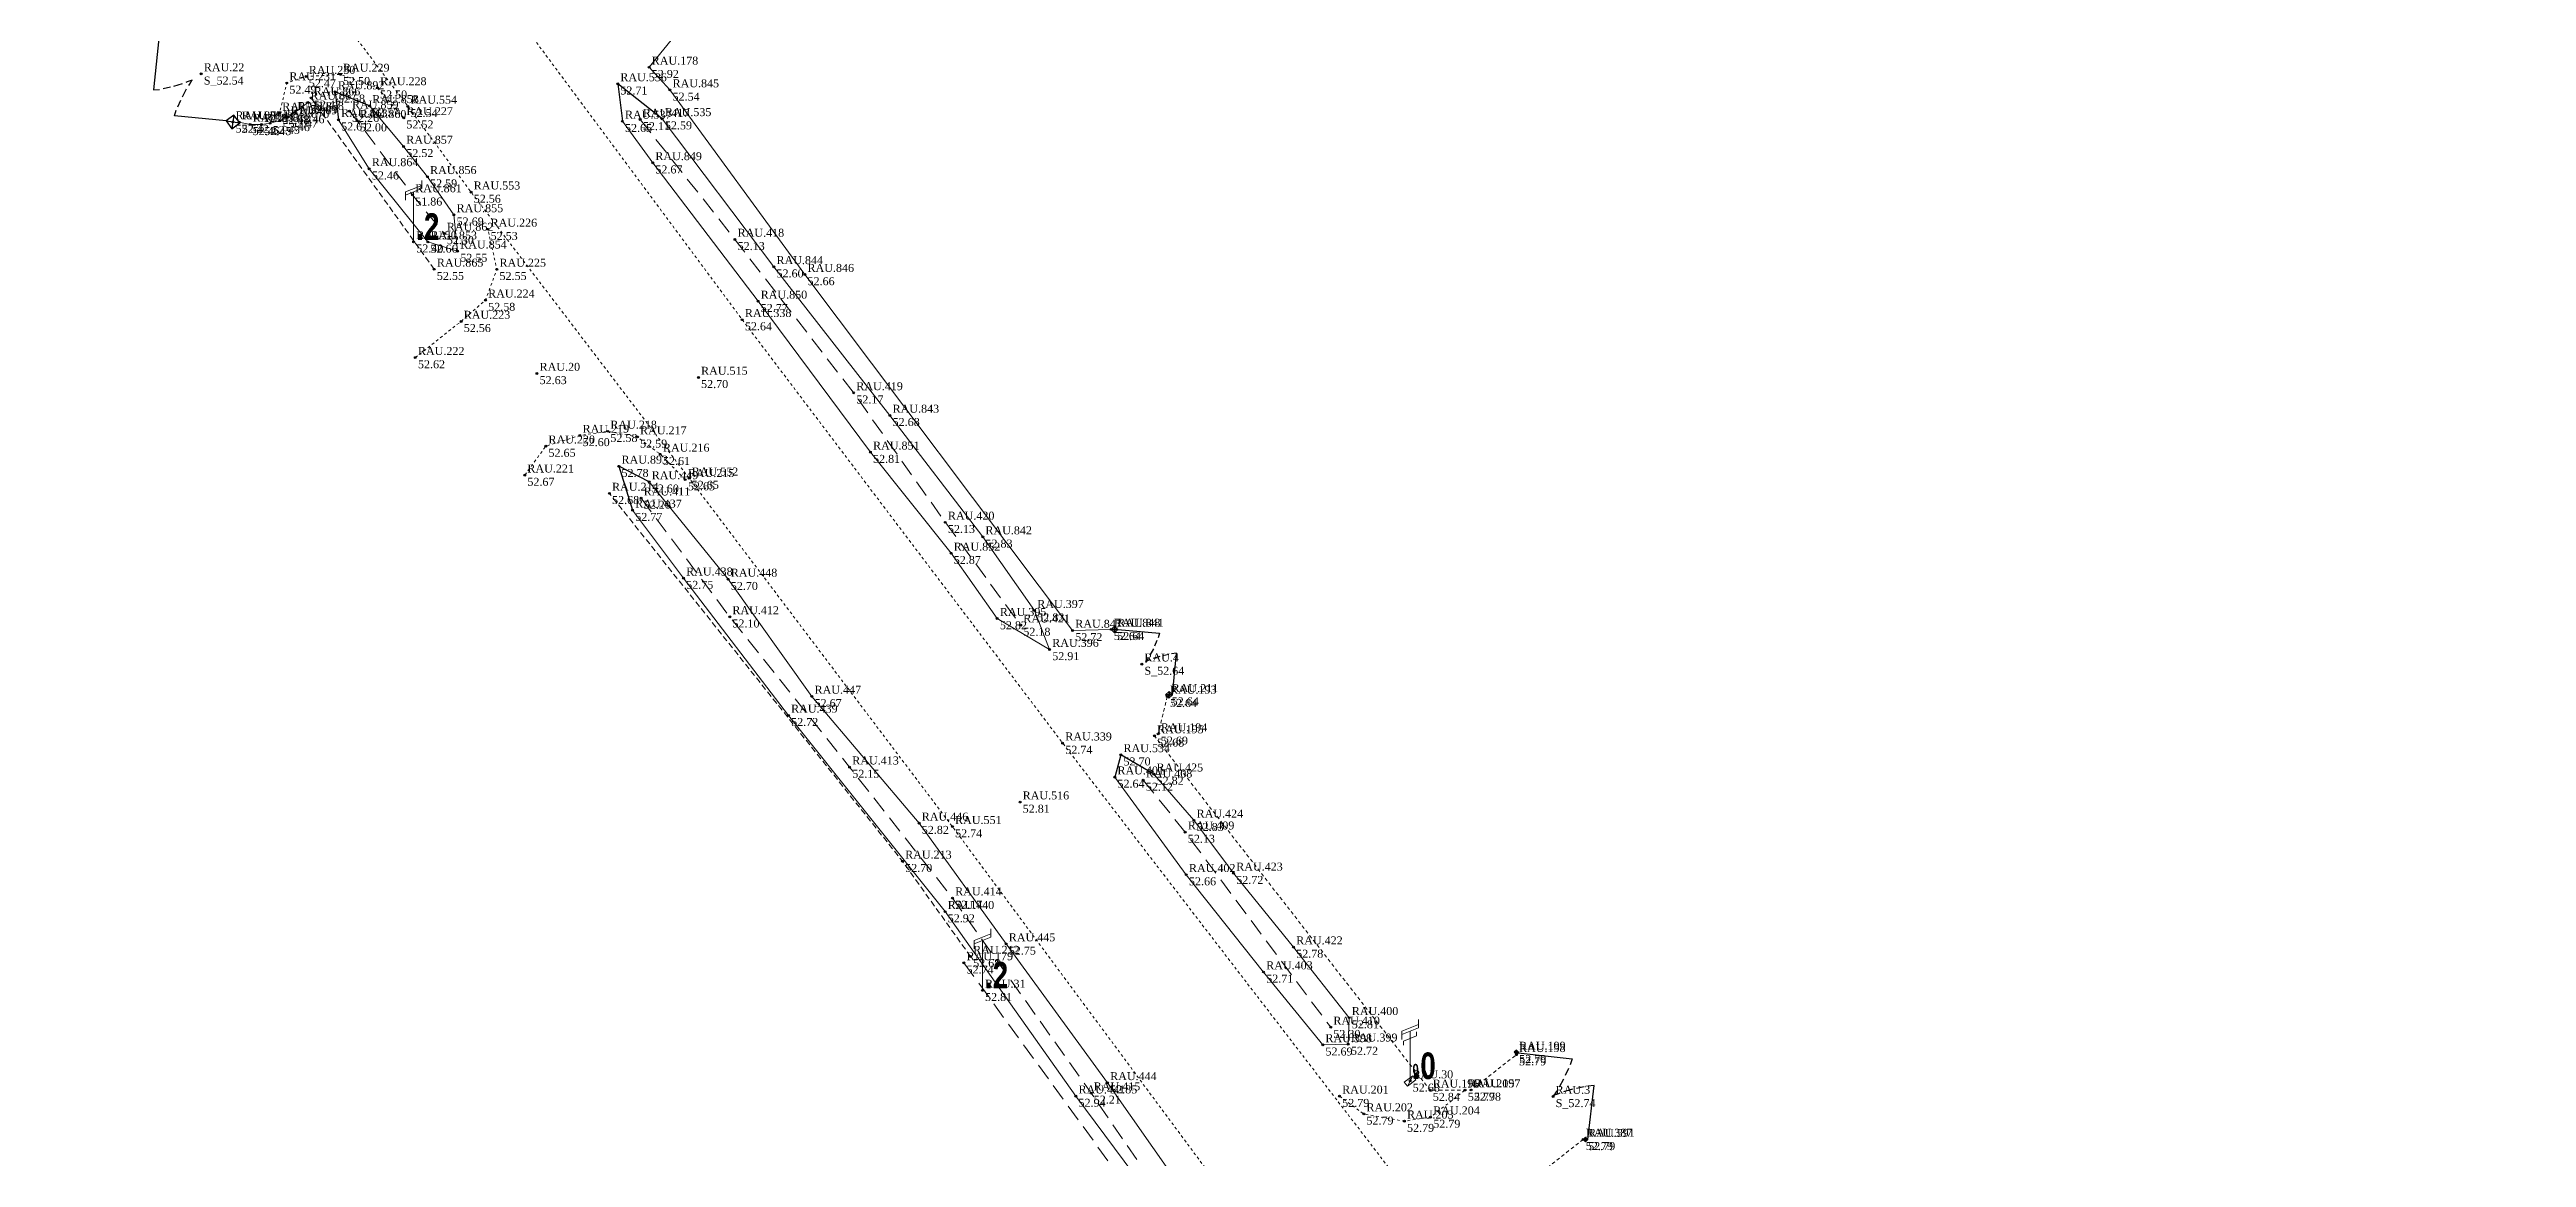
# Model space of a CAD drawing. Extents: x 1494631 to 1494939, y 7198500 to 7199000.
# Drawn here: x 1494778.7 to 1494871.8, y 7198639 to 7198680.7 of the extents above; entities that cross this region are included whole.
import ezdxf
from ezdxf.enums import TextEntityAlignment as Align

# ---------------------------------------------------------------- set-up
doc = ezdxf.new("R2010")
doc.units = 0
doc.header["$LTSCALE"] = 0.2
doc.header["$PDMODE"] = 32
doc.header["$PDSIZE"] = 0.07
for name, pattern in [('CACHE2', [4.7625, 3.175, -1.5875]), ('jsi_tic', [0.2, 0.05, -0.1, 0.05]), ('jsi_tim', [0.6, 0.2, -0.2, 0.2])]:
    doc.linetypes.add(name, pattern=pattern)
for name, color, linetype in [('BDT_CLOTURE', 32, 'Continuous'), ('BDT_MUR', 7, 'Continuous'), ('BDT_RELIEF_FOSSE', 7, 'Continuous'), ('TOPO_ALT', 7, 'Continuous'), ('TOPO_MAT', 4, 'Continuous'), ('TOPOJIS', 7, 'Continuous')]:
    doc.layers.add(name, color=color, linetype=linetype)
for name, color, linetype, lineweight in [('BDT_ELEC_AERIEN', 1, 'Continuous', 13), ('BDT_RESEAUX_DIVERS', 7, 'Continuous', 13), ('BDT_TELECOM_AERIEN', 3, 'Continuous', 13), ('BDT_VEGETATION_HAIE', 3, 'Continuous', 13), ('BDT_VOIRIE_CHAUSSEE', 7, 'Continuous', 13), ('BDT_VOIRIE_CHEMIN', 7, 'Continuous', 13)]:
    doc.layers.add(name, color=color, linetype=linetype, lineweight=lineweight)
doc.styles.add('Arial Gras', font='arialbd.ttf', dxfattribs={"width": 0.75, "height": 0.5})
doc.styles.get("Standard").update_dxf_attribs({"font": 'dutch.ttf'})
doc.linetypes.add('LIMITE1', pattern='A,6.35,-2.54,[133,ltypeshp.shx,S=2.54,R=0,X=-2.54,Y=0],-2.54,25.4', length=36.83)

# ---------------------------------------------------------------- blocks, each defined once
blk = doc.blocks.new('$B.137')
at = {"color": 0, "linetype": 'ByBlock', "lineweight": -2}
for p, q in [((-0.312, 1.875), (0.313, 2.125)), ((-0.312, 1.75), (0.313, 2)), ((-0.312, 1.563), (-0.312, 1.875)), ((0, 0), (0, 1.875)), ((0.313, 2), (0.313, 2.313))]:
    blk.add_line(p, q, dxfattribs=at)
at = {"style": 'Arial Gras', "width": 0.75}
blk.add_attdef('DIAMETRE', (0.096, 0.073), '', height=1, dxfattribs=at)
blk = doc.blocks.new('BL25')
at = {"color": 0, "linetype": 'ByBlock', "lineweight": -2}
for p, q in [((-0.5, -0.5), (0.5, 0.5)), ((-0.5, 0.5), (0.5, -0.5))]:
    blk.add_line(p, q, dxfattribs=at)
at = {"color": 0, "linetype": 'ByBlock', "lineweight": -2, "flags": 128}
blk.add_lwpolyline([(-0.5, -0.5), (-0.5, 0.5), (0.5, 0.5), (0.5, -0.5), (-0.5, -0.5)], dxfattribs=at)
blk = doc.blocks.new('$0.176')
at = {"color": 0, "linetype": 'ByBlock', "lineweight": -2}
for p, q in [((0.781, 0.031), (0.844, -0.094)), ((0.875, -0.156), (0.938, -0.312))]:
    blk.add_line(p, q, dxfattribs=at)
at = {"color": 0, "linetype": 'ByBlock', "lineweight": -2, "flags": 128}
for points in [[(0, -0.5), (0.688, 0.188), (0.75, 0.094)], [(0.961, -0.383), (0.969, -0.406), (1, -0.5)]]:
    blk.add_lwpolyline(points, dxfattribs=at)
blk = doc.blocks.new('$0.219')
at = {"color": 0, "linetype": 'ByBlock', "lineweight": -2}
blk.add_line((-0.5, -0.5), (0.5, 0.5), dxfattribs=at)
at = {"color": 0, "linetype": 'ByBlock', "lineweight": -2, "flags": 128}
blk.add_lwpolyline([(-0.5, 0.5), (0.5, 0.5), (0.5, -0.5), (-0.5, -0.5), (-0.5, 0.5)], dxfattribs=at)
blk = doc.blocks.new('$B.136')
at = {"color": 0, "linetype": 'ByBlock', "lineweight": -2}
for p, q in [((-0.31, 1.88), (0.31, 2.12)), ((-0.31, 1.69), (-0.31, 1.88)), ((0, 0), (0, 2)), ((0.31, 2.12), (0.31, 2.31))]:
    blk.add_line(p, q, dxfattribs=at)
at = {"style": 'Arial Gras', "width": 0.75}
blk.add_attdef('DIAMETRE', (0.12, 0.3), '', height=1, dxfattribs=at)
blk = doc.blocks.new('TCPOINT')
at = {"color": 0}
blk.add_point((0, 0), dxfattribs=at)
at = {"layer": 'TOPO_ALT'}
blk.add_attdef('ALT', text='', height=0.3, dxfattribs=at).set_placement((0.1, -0.1), align=Align.TOP_LEFT)
at = {"layer": 'TOPO_MAT'}
blk.add_attdef('MAT', (0.1, 0.1), '', height=0.3, dxfattribs=at)

msp = doc.modelspace()

# ---------------------------------------------------------------- linework, layer by layer
at = {"layer": 'BDT_CLOTURE', "linetype": 'LIMITE1', "lineweight": 13, "ltscale": 0.05, "flags": 128}
for points in [[(1494802.751, 7198681.907), (1494801.21, 7198680.011)], [(1494801.21, 7198680.011), (1494801.994, 7198679.157), (1494807.071, 7198672.21), (1494817.145, 7198658.815), (1494818.595, 7198658.855)]]:
    msp.add_lwpolyline(points, dxfattribs=at)
at = {"layer": 'BDT_MUR', "color": 1, "linetype": 'Continuous', "lineweight": 13, "ltscale": 0.2, "flags": 128}
msp.add_lwpolyline([(1494788.375, 7198678.69), (1494787.88, 7198678.304), (1494787.628, 7198678.143), (1494787.331, 7198678.008), (1494786.951, 7198677.903), (1494786.632, 7198677.857), (1494786.197, 7198677.858), (1494785.785, 7198677.946)], dxfattribs=at)
at = {"layer": 'BDT_MUR', "color": 1, "linetype": 'CACHE2', "lineweight": 13, "ltscale": 0.2, "flags": 128}
for points in [[(1494820.706, 7198656.333), (1494820.363, 7198654.919), (1494820.222, 7198654.845), (1494830.594, 7198641.51), (1494832.14, 7198641.519), (1494833.84, 7198642.847)], [(1494836.351, 7198639.659), (1494834.096, 7198637.878), (1494834.195, 7198636.839), (1494843.676, 7198624.761), (1494858.581, 7198605.59), (1494862.333, 7198606.18), (1494862.421, 7198606.084), (1494862.921, 7198606.316)]]:
    msp.add_lwpolyline(points, dxfattribs=at)
at = {"layer": 'BDT_MUR', "linetype": 'CACHE2', "lineweight": 13, "flags": 128}
msp.add_lwpolyline([(1494813.055, 7198646.304), (1494821.024, 7198635.351), (1494819.101, 7198633.856)], dxfattribs=at)
at = {"layer": 'BDT_RELIEF_FOSSE', "linetype": 'Continuous', "flags": 128}
for points in [[(1494801.705, 7198678.073), (1494800.029, 7198679.386), (1494800.204, 7198677.978)], [(1494790.696, 7198678.563), (1494789.404, 7198679.083), (1494789.524, 7198678.034)], [(1494801.211, 7198664.407), (1494800.073, 7198664.993), (1494800.59, 7198663.339)], [(1494820.203, 7198653.407), (1494818.958, 7198654.134), (1494818.731, 7198653.296)]]:
    msp.add_lwpolyline(points, dxfattribs=at)
at = {"layer": 'BDT_RELIEF_FOSSE', "linetype": 'Continuous', "lineweight": 13, "flags": 128}
for points in [[(1494793.87, 7198674.457), (1494792.87, 7198675.892), (1494791.976, 7198677.032), (1494790.696, 7198678.563)], [(1494789.524, 7198678.034), (1494790.681, 7198676.189), (1494792.887, 7198673.435)], [(1494800.204, 7198677.978), (1494801.346, 7198676.415), (1494805.309, 7198671.202), (1494809.536, 7198665.523), (1494812.572, 7198661.719), (1494814.308, 7198659.261)], [(1494815.715, 7198659.56), (1494813.764, 7198662.333), (1494810.272, 7198666.91), (1494805.904, 7198672.502), (1494801.705, 7198678.073)], [(1494792.887, 7198673.435), (1494794.005, 7198673.09), (1494793.87, 7198674.457)], [(1494821.017, 7198638.137), (1494818.457, 7198641.791), (1494814.642, 7198647.016), (1494811.369, 7198651.559), (1494807.336, 7198656.333), (1494804.184, 7198660.741), (1494801.211, 7198664.407)], [(1494800.59, 7198663.339), (1494802.505, 7198660.782), (1494806.454, 7198655.62), (1494812.345, 7198648.231), (1494817.266, 7198641.288), (1494820.169, 7198637.37)], [(1494814.308, 7198659.261), (1494816.278, 7198658.097), (1494815.715, 7198659.56)], [(1494818.731, 7198653.296), (1494821.421, 7198649.623), (1494824.327, 7198645.96), (1494826.556, 7198643.218)], [(1494827.547, 7198644.241), (1494825.455, 7198646.899), (1494823.2, 7198649.676), (1494821.709, 7198651.67), (1494820.203, 7198653.407)], [(1494826.556, 7198643.218), (1494827.516, 7198643.244), (1494827.547, 7198644.241)]]:
    msp.add_lwpolyline(points, dxfattribs=at)
at = {"layer": 'BDT_RELIEF_FOSSE', "linetype": 'CACHE2', "lineweight": 13, "flags": 128}
for points in [[(1494789.934, 7198678.356), (1494790.23, 7198678), (1494792.311, 7198675.208), (1494793.502, 7198673.757)], [(1494800.877, 7198678.045), (1494804.442, 7198673.532), (1494808.907, 7198667.758), (1494812.353, 7198662.884), (1494815.19, 7198659.015)], [(1494800.907, 7198663.794), (1494804.245, 7198659.327), (1494808.755, 7198653.671), (1494812.626, 7198648.743), (1494817.838, 7198641.404), (1494820.231, 7198637.925)], [(1494819.798, 7198653.182), (1494821.379, 7198651.224), (1494826.853, 7198643.88)]]:
    msp.add_lwpolyline(points, dxfattribs=at)
at = {"layer": 'BDT_VEGETATION_HAIE', "color": 1, "linetype": 'CACHE2', "lineweight": 13, "ltscale": 0.35, "flags": 128}
for points in [[(1494793.126, 7198672.408), (1494788.496, 7198678.856)], [(1494813.303, 7198646.544), (1494810.744, 7198650.127), (1494799.717, 7198663.973)]]:
    msp.add_lwpolyline(points, dxfattribs=at)
at = {"layer": 'BDT_VOIRIE_CHAUSSEE', "linetype": 'jsi_tim', "lineweight": 13, "flags": 128}
for points in [[(1494927.297, 7198500), (1494926.612, 7198501.234), (1494925.376, 7198502.919), (1494919.281, 7198510.913), (1494909.321, 7198523.936), (1494897.139, 7198539.792), (1494885.013, 7198555.71), (1494872.996, 7198571.699), (1494860.949, 7198587.681), (1494848.864, 7198603.577), (1494836.675, 7198619.447), (1494828.551, 7198630.245), (1494822.567, 7198638), (1494812.622, 7198651.431), (1494802.715, 7198664.546), (1494794.513, 7198675.312), (1494792.135, 7198678.54), (1494785.603, 7198687.173), (1494776.612, 7198699.604), (1494773.422, 7198704.243), (1494772.018, 7198706.085), (1494766.728, 7198713.702), (1494765.265, 7198716.169), (1494754.813, 7198733.314), (1494744.811, 7198750.702), (1494735.126, 7198768.262), (1494725.682, 7198785.999), (1494723.235, 7198790.761), (1494718.546, 7198800.501), (1494716.874, 7198804.151), (1494708.78, 7198822.472), (1494700.952, 7198840.923), (1494693.254, 7198859.373), (1494686.519, 7198876.156), (1494679.534, 7198892.255), (1494677.87, 7198896.285), (1494670.305, 7198914.78), (1494658.794, 7198942.752), (1494655.042, 7198951.774), (1494651.544, 7198960.133), (1494650.217, 7198963.149), (1494647.194, 7198970.153), (1494639.664, 7198988.699), (1494634.909, 7199000)], [(1494792.093, 7198687.534), (1494792.786, 7198686.59), (1494804.715, 7198670.511), (1494816.769, 7198654.575), (1494833.726, 7198632.492), (1494841.008, 7198622.742), (1494853.199, 7198606.871), (1494854.548, 7198604.905), (1494862.296, 7198595.09), (1494865.323, 7198590.96), (1494877.525, 7198574.851), (1494883.954, 7198566.497), (1494890.601, 7198557.51), (1494901.479, 7198543.099), (1494914.003, 7198526.778), (1494924.511, 7198513.29), (1494934.409, 7198500)]]:
    msp.add_lwpolyline(points, dxfattribs=at)
at = {"layer": 'BDT_VOIRIE_CHEMIN', "linetype": 'jsi_tic', "lineweight": 13, "flags": 128}
for points in [[(1494791.979, 7198678.109), (1494790.989, 7198679.237), (1494789.596, 7198679.743), (1494788.31, 7198679.662), (1494787.577, 7198679.419), (1494787.311, 7198678.282)], [(1494792.415, 7198669.083), (1494794.138, 7198670.446), (1494795.056, 7198671.245), (1494795.483, 7198672.405), (1494795.149, 7198673.912)], [(1494802.57, 7198664.49), (1494801.633, 7198665.445), (1494800.771, 7198666.097), (1494799.654, 7198666.309), (1494798.61, 7198666.153), (1494797.325, 7198665.751), (1494796.532, 7198664.659)], [(1494827.186, 7198641.284), (1494828.098, 7198640.617), (1494829.625, 7198640.344), (1494830.612, 7198640.499), (1494831.913, 7198641.517)]]:
    msp.add_lwpolyline(points, dxfattribs=at)

# ---------------------------------------------------------------- block references
at = {"layer": 'BDT_ELEC_AERIEN'}
for p, values in [((1494792.352, 7198673.442, 52.397), {'DIAMETRE': '.2'}), ((1494813.749, 7198645.269, 52.813), {'DIAMETRE': '.2'}), ((1494829.838, 7198641.858, 52.684), {'DIAMETRE': '.0'})]:
    msp.add_blockref('$B.137', p, dxfattribs=at).add_auto_attribs(values)
at = {"layer": 'BDT_MUR', "linetype": 'Continuous'}
for p, xscale, yscale, zscale, rotation in [((1494781.989, 7198680.461, 52.56), 1.999558214451414, -1.999558214451414, 1.999558214451414, 309.1841141111016), ((1494784.522, 7198677.354, 52.518), -1.999558214175688, -1.999558214175688, 1.999558214175688, 309.4682365473549), ((1494819.47, 7198659.368, 52.641), 1.616501680353598, 1.616501680353598, 1.616501680353598, 309.8544382569689), ((1494821.522, 7198656.906, 52.641), -1.616406892646633, 1.616406892646633, 1.616406892646633, 309.4156790076049), ((1494834.724, 7198643.575, 52.788), 2.103858187640184, 2.103858187640184, 2.103858187640184, 308.6608509693177), ((1494837.353, 7198640.306, 52.788), -2.103734822538986, 2.103734822538986, 2.103734822538986, 308.2220917199536)]:
    msp.add_blockref('$0.176', p, dxfattribs=dict(at, xscale=xscale, yscale=yscale, zscale=zscale, rotation=rotation))
at = {"layer": 'BDT_MUR', "linetype": 'Continuous', "extrusion": (0, 0, -1)}
for p, xscale, yscale, zscale, rotation in [((-1494785.552, 7198677.953, -52.518), 0.3690094985248914, 0.3690094985248914, 0.3690094985248914, 232.9796434566297), ((-1494818.722, 7198658.853, -52.641), 0.18, 0.18, 0.18, 316.1774312203732), ((-1494820.771, 7198656.395, -52.641), 0.18, 0.18, 0.18, 316.1774312203732), ((-1494833.842, 7198642.935, -52.788), 0.12384, 0.12384, 0.23837, 316.1774312203732), ((-1494836.439, 7198639.657, -52.788), 0.12384, 0.12384, 0.23837, 316.1774312203732)]:
    msp.add_blockref('BL25', p, dxfattribs=dict(at, xscale=xscale, yscale=yscale, zscale=zscale, rotation=rotation))
at = {"layer": 'BDT_RESEAUX_DIVERS', "linetype": 'Continuous', "xscale": 0.4, "yscale": 0.2, "rotation": 37.03214060773391}
msp.add_blockref('$0.219', (1494829.838, 7198641.858, 52.684), dxfattribs=at)
at = {"layer": 'BDT_TELECOM_AERIEN'}
ref = msp.add_blockref('$B.136', (1494829.838, 7198641.858, 52.684), dxfattribs=dict(at, xscale=0.8, yscale=0.8, zscale=0.8))
ref.add_attrib('DIAMETRE', '0', (1494829.93, 7198642.101, 52.684), dxfattribs={"layer": '0', "height": 0.4, "style": 'Arial Gras', "width": 0.75})
at = {"layer": 'TOPOJIS'}
for p, values in [((1494801.21, 7198680.011), {'MAT': 'RAU.178', 'ALT': '52.92'}), ((1494784.36, 7198679.761), {'MAT': 'RAU.22', 'ALT': 'S_52.54'}), ((1494787.577, 7198679.419), {'MAT': 'RAU.231', 'ALT': '52.49'}), ((1494788.31, 7198679.662), {'MAT': 'RAU.230', 'ALT': '52.47'}), ((1494789.404, 7198679.083), {'MAT': 'RAU.892', 'ALT': '52.58'}), ((1494789.596, 7198679.743), {'MAT': 'RAU.229', 'ALT': '52.50'}), ((1494790.989, 7198679.237), {'MAT': 'RAU.228', 'ALT': '52.50'}), ((1494800.029, 7198679.386), {'MAT': 'RAU.536', 'ALT': '52.71'}), ((1494801.994, 7198679.157), {'MAT': 'RAU.845', 'ALT': '52.54'}), ((1494787.311, 7198678.282), {'MAT': 'RAU.232', 'ALT': '52.48'}), ((1494787.628, 7198678.143), {'MAT': 'RAU.869', 'ALT': '52.47'}), ((1494787.88, 7198678.304), {'MAT': 'RAU.868', 'ALT': '52.46'}), ((1494788.375, 7198678.69), {'MAT': 'RAU.867', 'ALT': '52.41'}), ((1494788.496, 7198678.856), {'MAT': 'RAU.866', 'ALT': '52.47'}), ((1494789.524, 7198678.034), {'MAT': 'RAU.863', 'ALT': '52.61'}), ((1494789.934, 7198678.356), {'MAT': 'RAU.859', 'ALT': '52.26'}), ((1494790.696, 7198678.563), {'MAT': 'RAU.858', 'ALT': '52.57'}), ((1494791.979, 7198678.109), {'MAT': 'RAU.227', 'ALT': '52.52'}), ((1494792.135, 7198678.54), {'MAT': 'RAU.554', 'ALT': '52.54'}), ((1494800.877, 7198678.045), {'MAT': 'RAU.417', 'ALT': '52.11'}), ((1494801.705, 7198678.073), {'MAT': 'RAU.535', 'ALT': '52.59'}), ((1494785.552, 7198677.953), {'MAT': 'RAU.875', 'ALT': '52.52'}), ((1494785.785, 7198677.946), {'MAT': 'RAU.874', 'ALT': '52.42'}), ((1494786.197, 7198677.858), {'MAT': 'RAU.873', 'ALT': '52.46'}), ((1494786.632, 7198677.857), {'MAT': 'RAU.872', 'ALT': '52.45'}), ((1494786.951, 7198677.903), {'MAT': 'RAU.871', 'ALT': '52.45'}), ((1494787.331, 7198678.008), {'MAT': 'RAU.870', 'ALT': '52.46'}), ((1494790.23, 7198678), {'MAT': 'RAU.860', 'ALT': '52.00'}), ((1494800.204, 7198677.978), {'MAT': 'RAU.537', 'ALT': '52.65'}), ((1494790.681, 7198676.189), {'MAT': 'RAU.864', 'ALT': '52.46'}), ((1494791.976, 7198677.032), {'MAT': 'RAU.857', 'ALT': '52.52'}), ((1494801.346, 7198676.415), {'MAT': 'RAU.849', 'ALT': '52.67'}), ((1494792.87, 7198675.892), {'MAT': 'RAU.856', 'ALT': '52.59'}), ((1494794.513, 7198675.312), {'MAT': 'RAU.553', 'ALT': '52.56'}), ((1494792.311, 7198675.208), {'MAT': 'RAU.861', 'ALT': '51.86'}), ((1494793.87, 7198674.457), {'MAT': 'RAU.855', 'ALT': '52.69'}), ((1494792.352, 7198673.442), {'MAT': 'RAU.50', 'ALT': '52.40'}), ((1494792.887, 7198673.435), {'MAT': 'RAU.853', 'ALT': '52.66'}), ((1494793.502, 7198673.757), {'MAT': 'RAU.862', 'ALT': '52.30'}), ((1494795.149, 7198673.912), {'MAT': 'RAU.226', 'ALT': '52.53'}), ((1494804.442, 7198673.532), {'MAT': 'RAU.418', 'ALT': '52.13'}), ((1494794.005, 7198673.09), {'MAT': 'RAU.854', 'ALT': '52.55'}), ((1494805.904, 7198672.502), {'MAT': 'RAU.844', 'ALT': '52.60'}), ((1494793.126, 7198672.408), {'MAT': 'RAU.865', 'ALT': '52.55'}), ((1494795.483, 7198672.405), {'MAT': 'RAU.225', 'ALT': '52.55'}), ((1494807.071, 7198672.21), {'MAT': 'RAU.846', 'ALT': '52.66'}), ((1494795.056, 7198671.245), {'MAT': 'RAU.224', 'ALT': '52.58'}), ((1494805.309, 7198671.202), {'MAT': 'RAU.850', 'ALT': '52.77'}), ((1494794.138, 7198670.446), {'MAT': 'RAU.223', 'ALT': '52.56'}), ((1494804.715, 7198670.511), {'MAT': 'RAU.338', 'ALT': '52.64'}), ((1494792.415, 7198669.083), {'MAT': 'RAU.222', 'ALT': '52.62'}), ((1494796.992, 7198668.486), {'MAT': 'RAU.20', 'ALT': '52.63'}), ((1494803.066, 7198668.338), {'MAT': 'RAU.515', 'ALT': '52.70'}), ((1494808.907, 7198667.758), {'MAT': 'RAU.419', 'ALT': '52.17'}), ((1494810.272, 7198666.91), {'MAT': 'RAU.843', 'ALT': '52.68'}), ((1494798.61, 7198666.153), {'MAT': 'RAU.219', 'ALT': '52.60'}), ((1494799.654, 7198666.309), {'MAT': 'RAU.218', 'ALT': '52.58'}), ((1494800.771, 7198666.097), {'MAT': 'RAU.217', 'ALT': '52.59'}), ((1494797.325, 7198665.751), {'MAT': 'RAU.220', 'ALT': '52.65'}), ((1494800.073, 7198664.993), {'MAT': 'RAU.893', 'ALT': '52.78'}), ((1494801.633, 7198665.445), {'MAT': 'RAU.216', 'ALT': '52.61'}), ((1494809.536, 7198665.523), {'MAT': 'RAU.851', 'ALT': '52.81'}), ((1494796.532, 7198664.659), {'MAT': 'RAU.221', 'ALT': '52.67'}), ((1494801.211, 7198664.407), {'MAT': 'RAU.449', 'ALT': '52.60'}), ((1494802.57, 7198664.49), {'MAT': 'RAU.215', 'ALT': '52.65'}), ((1494802.715, 7198664.546), {'MAT': 'RAU.552', 'ALT': '52.65'}), ((1494799.717, 7198663.973), {'MAT': 'RAU.214', 'ALT': '52.68'}), ((1494800.59, 7198663.339), {'MAT': 'RAU.437', 'ALT': '52.77'}), ((1494800.907, 7198663.794), {'MAT': 'RAU.411', 'ALT': '52.20'}), ((1494812.353, 7198662.884), {'MAT': 'RAU.420', 'ALT': '52.13'}), ((1494813.764, 7198662.333), {'MAT': 'RAU.842', 'ALT': '52.83'}), ((1494812.572, 7198661.719), {'MAT': 'RAU.852', 'ALT': '52.87'}), ((1494802.505, 7198660.782), {'MAT': 'RAU.438', 'ALT': '52.75'}), ((1494804.184, 7198660.741), {'MAT': 'RAU.448', 'ALT': '52.70'}), ((1494815.715, 7198659.56), {'MAT': 'RAU.397', 'ALT': '52.83'}), ((1494804.245, 7198659.327), {'MAT': 'RAU.412', 'ALT': '52.10'}), ((1494814.308, 7198659.261), {'MAT': 'RAU.395', 'ALT': '52.82'}), ((1494815.19, 7198659.015), {'MAT': 'RAU.421', 'ALT': '52.18'}), ((1494817.145, 7198658.815), {'MAT': 'RAU.847', 'ALT': '52.72'}), ((1494818.595, 7198658.855), {'MAT': 'RAU.848', 'ALT': '52.64'}), ((1494818.722, 7198658.853), {'MAT': 'RAU.841', 'ALT': '52.64'}), ((1494816.278, 7198658.097), {'MAT': 'RAU.396', 'ALT': '52.91'}), ((1494819.746, 7198657.547), {'MAT': 'RAU.4', 'ALT': 'S_52.64'}), ((1494807.336, 7198656.333), {'MAT': 'RAU.447', 'ALT': '52.67'}), ((1494820.706, 7198656.333), {'MAT': 'RAU.193', 'ALT': '52.64'}), ((1494820.771, 7198656.395), {'MAT': 'RAU.211', 'ALT': '52.64'}), ((1494806.454, 7198655.62), {'MAT': 'RAU.439', 'ALT': '52.72'}), ((1494820.222, 7198654.845), {'MAT': 'RAU.195', 'ALT': '52.68'}), ((1494820.363, 7198654.919), {'MAT': 'RAU.194', 'ALT': '52.69'}), ((1494816.769, 7198654.575), {'MAT': 'RAU.339', 'ALT': '52.74'}), ((1494818.958, 7198654.134), {'MAT': 'RAU.534', 'ALT': '52.70'}), ((1494808.755, 7198653.671), {'MAT': 'RAU.413', 'ALT': '52.15'}), ((1494818.731, 7198653.296), {'MAT': 'RAU.401', 'ALT': '52.64'}), ((1494819.798, 7198653.182), {'MAT': 'RAU.408', 'ALT': '52.12'}), ((1494820.203, 7198653.407), {'MAT': 'RAU.425', 'ALT': '52.82'}), ((1494815.165, 7198652.356), {'MAT': 'RAU.516', 'ALT': '52.81'}), ((1494811.369, 7198651.559), {'MAT': 'RAU.446', 'ALT': '52.82'}), ((1494812.622, 7198651.431), {'MAT': 'RAU.551', 'ALT': '52.74'}), ((1494821.379, 7198651.224), {'MAT': 'RAU.409', 'ALT': '52.13'}), ((1494821.709, 7198651.67), {'MAT': 'RAU.424', 'ALT': '52.83'}), ((1494810.744, 7198650.127), {'MAT': 'RAU.213', 'ALT': '52.70'}), ((1494821.421, 7198649.623), {'MAT': 'RAU.402', 'ALT': '52.66'}), ((1494823.2, 7198649.676), {'MAT': 'RAU.423', 'ALT': '52.72'}), ((1494812.345, 7198648.231), {'MAT': 'RAU.440', 'ALT': '52.92'}), ((1494812.626, 7198648.743), {'MAT': 'RAU.414', 'ALT': '52.17'}), ((1494813.303, 7198646.544), {'MAT': 'RAU.212', 'ALT': '52.68'}), ((1494814.642, 7198647.016), {'MAT': 'RAU.445', 'ALT': '52.75'}), ((1494825.455, 7198646.899), {'MAT': 'RAU.422', 'ALT': '52.78'}), ((1494813.055, 7198646.304), {'MAT': 'RAU.179', 'ALT': '52.74'}), ((1494824.327, 7198645.96), {'MAT': 'RAU.403', 'ALT': '52.71'}), ((1494813.749, 7198645.269), {'MAT': 'RAU.31', 'ALT': '52.81'}), ((1494826.853, 7198643.88), {'MAT': 'RAU.410', 'ALT': '52.30'}), ((1494827.547, 7198644.241), {'MAT': 'RAU.400', 'ALT': '52.81'}), ((1494826.556, 7198643.218), {'MAT': 'RAU.398', 'ALT': '52.69'}), ((1494827.516, 7198643.244), {'MAT': 'RAU.399', 'ALT': '52.72'}), ((1494833.84, 7198642.847), {'MAT': 'RAU.198', 'ALT': '52.79'}), ((1494833.842, 7198642.935), {'MAT': 'RAU.199', 'ALT': '52.79'}), ((1494818.457, 7198641.791), {'MAT': 'RAU.444', 'ALT': '52.85'}), ((1494829.838, 7198641.858), {'MAT': 'RAU.30', 'ALT': '52.68'}), ((1494817.266, 7198641.288), {'MAT': 'RAU.441', 'ALT': '52.94'}), ((1494817.838, 7198641.404), {'MAT': 'RAU.415', 'ALT': '52.21'}), ((1494827.186, 7198641.284), {'MAT': 'RAU.201', 'ALT': '52.79'}), ((1494830.594, 7198641.51), {'MAT': 'RAU.196', 'ALT': '52.84'}), ((1494831.913, 7198641.517), {'MAT': 'RAU.205', 'ALT': '52.79'}), ((1494832.14, 7198641.519), {'MAT': 'RAU.197', 'ALT': '52.78'}), ((1494835.217, 7198641.275), {'MAT': 'RAU.3', 'ALT': 'S_52.74'}), ((1494828.098, 7198640.617), {'MAT': 'RAU.202', 'ALT': '52.79'}), ((1494829.625, 7198640.344), {'MAT': 'RAU.203', 'ALT': '52.79'}), ((1494830.612, 7198640.499), {'MAT': 'RAU.204', 'ALT': '52.79'}), ((1494836.351, 7198639.659), {'MAT': 'RAU.387', 'ALT': '52.79'}), ((1494836.439, 7198639.657), {'MAT': 'RAU.591', 'ALT': '52.79'})]:
    msp.add_blockref('TCPOINT', p, dxfattribs=at).add_auto_attribs(values)

doc.saveas('drawing.dxf')
